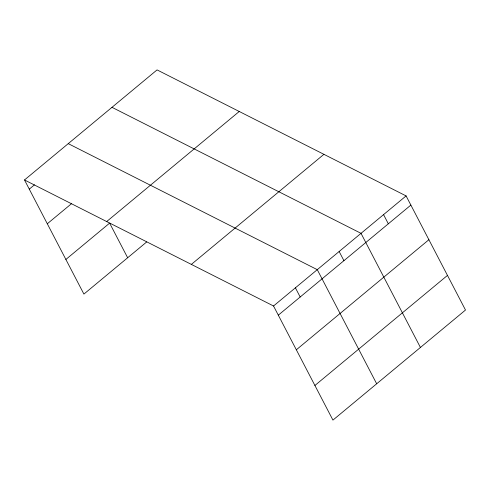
<?xml version="1.0" encoding="UTF-8"?>
<svg xmlns="http://www.w3.org/2000/svg" width="490" height="490" viewBox="0 0 490 490"><rect width="100%" height="100%" fill="white"/><g stroke="black" fill="none" stroke-linecap="round" stroke-linejoin="round"><path stroke-width="0.73" d="M24.5 179.965L157.063 69.899L406.094 195.914L465.5 310.035L332.937 420.102L273.53 305.987L24.5 179.965L83.906 294.086L146.645 241.987M29.277 189.14L34.459 184.84M47.303 223.771L71.479 203.699M106.679 221.554L239.243 111.481M65.881 259.449L109.625 223.128L127.651 257.758M191.351 264.398L323.915 154.332M273.53 305.987L406.094 195.914M278.308 315.162L410.871 205.089M296.334 349.793L428.897 239.72M314.911 385.471L447.474 275.404M111.99 107.322L361.02 233.338L420.426 347.459M68.245 143.644L317.275 269.665L376.681 383.78M383.56 214.626L388.331 223.801M339.147 251.499L343.925 260.674M295.403 287.826L300.18 297.001"/></g></svg>
